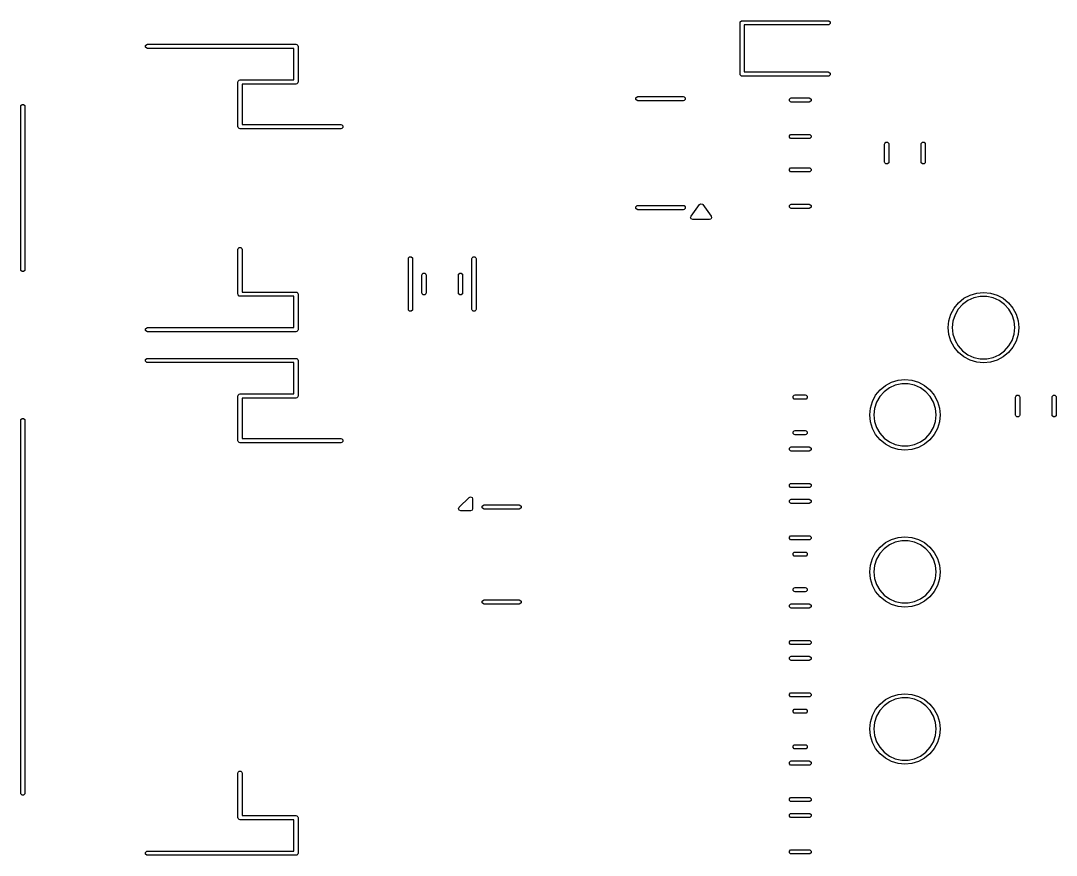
# Model space of a CAD drawing. Extents: x 108.7 to 192.7, y -117.4 to -79.1.
# Drawn here: x 108.68 to 138.33, y -117.37 to -93.45 of the extents above; entities that cross this region are included whole.
import ezdxf

# ---------------------------------------------------------------- set-up
doc = ezdxf.new("R2010")
doc.units = 0
doc.layers.add('BLACK', color=7, linetype='CONTINUOUS')

msp = doc.modelspace()

# ---------------------------------------------------------------- linework, layer by layer
at = {"layer": 'BLACK', "linetype": 'CONTINUOUS'}
for p, q in [((129.28, -93.515), (129.284567, -93.492039)), ((129.28, -94.985), (129.28, -93.515)), ((129.284567, -93.492039), (129.317039, -93.459567)), ((129.317039, -93.459567), (129.34, -93.455)), ((129.34, -93.455), (131.8, -93.455)), ((131.8, -93.575), (129.4, -93.575)), ((129.4, -93.575), (129.4, -94.925)), ((131.8, -93.455), (131.822961, -93.459567)), ((131.822961, -93.570433), (131.8, -93.575)), ((131.822961, -93.459567), (131.855433, -93.492039)), ((131.855433, -93.537961), (131.822961, -93.570433)), ((131.855433, -93.492039), (131.855433, -93.537961)), ((112.254567, -94.167039), (112.287039, -94.134567)), ((112.254567, -94.212961), (112.254567, -94.167039)), ((112.287039, -94.245433), (112.254567, -94.212961)), ((112.287039, -94.134567), (112.31, -94.13)), ((112.31, -94.25), (112.287039, -94.245433)), ((112.31, -94.13), (116.56, -94.13)), ((116.5, -94.25), (112.31, -94.25)), ((116.5, -95.15), (116.5, -94.25)), ((116.56, -94.13), (116.582961, -94.134567)), ((116.582961, -94.134567), (116.615433, -94.167039)), ((116.615433, -94.167039), (116.62, -94.19)), ((116.62, -94.19), (116.62, -95.21)), ((114.904567, -95.187039), (114.937039, -95.154567)), ((114.937039, -95.154567), (114.96, -95.15)), ((114.96, -95.15), (116.5, -95.15)), ((129.284567, -95.007961), (129.28, -94.985)), ((129.317039, -95.040433), (129.284567, -95.007961)), ((129.34, -95.045), (129.317039, -95.040433)), ((131.8, -95.045), (129.34, -95.045)), ((129.4, -94.925), (131.8, -94.925)), ((131.8, -94.925), (131.822961, -94.929567)), ((131.822961, -95.040433), (131.8, -95.045)), ((131.822961, -94.929567), (131.855433, -94.962039)), ((131.855433, -95.007961), (131.822961, -95.040433)), ((131.855433, -94.962039), (131.855433, -95.007961)), ((114.9, -95.21), (114.904567, -95.187039)), ((114.9, -96.49), (114.9, -95.21)), ((116.56, -95.27), (115.02, -95.27)), ((115.02, -95.27), (115.02, -96.43)), ((116.582961, -95.265433), (116.56, -95.27)), ((116.615433, -95.232961), (116.582961, -95.265433)), ((116.62, -95.21), (116.615433, -95.232961)), ((126.294567, -95.667039), (126.327039, -95.634567)), ((126.294567, -95.712961), (126.294567, -95.667039)), ((126.327039, -95.745433), (126.294567, -95.712961)), ((126.327039, -95.634567), (126.35, -95.63)), ((126.35, -95.75), (126.327039, -95.745433)), ((126.35, -95.63), (127, -95.63)), ((127, -95.75), (126.35, -95.75)), ((127, -95.63), (127.65, -95.63)), ((127.65, -95.75), (127, -95.75)), ((127.65, -95.63), (127.672961, -95.634567)), ((127.672961, -95.745433), (127.65, -95.75)), ((127.672961, -95.634567), (127.705433, -95.667039)), ((127.705433, -95.712961), (127.672961, -95.745433)), ((127.705433, -95.667039), (127.705433, -95.712961)), ((130.689843, -95.704539), (130.722315, -95.672067)), ((130.689843, -95.750461), (130.689843, -95.704539)), ((130.722315, -95.782933), (130.689843, -95.750461)), ((130.722315, -95.672067), (130.745276, -95.6675)), ((130.745276, -95.6675), (131.254724, -95.6675)), ((131.254724, -95.6675), (131.277685, -95.672067)), ((131.277685, -95.672067), (131.310157, -95.704539)), ((131.310157, -95.750461), (131.277685, -95.782933)), ((131.310157, -95.704539), (131.310157, -95.750461)), ((108.68, -95.91), (108.684567, -95.887039)), ((108.68, -100.59), (108.68, -95.91)), ((108.684567, -95.887039), (108.717039, -95.854567)), ((108.717039, -95.854567), (108.762961, -95.854567)), ((108.762961, -95.854567), (108.795433, -95.887039)), ((108.795433, -95.887039), (108.8, -95.91)), ((108.8, -95.91), (108.8, -100.59)), ((130.745276, -95.7875), (130.722315, -95.782933)), ((131.254724, -95.7875), (130.745276, -95.7875)), ((131.277685, -95.782933), (131.254724, -95.7875)), ((114.904567, -96.512961), (114.9, -96.49)), ((114.937039, -96.545433), (114.904567, -96.512961)), ((114.96, -96.55), (114.937039, -96.545433)), ((117.85, -96.55), (114.96, -96.55)), ((115.02, -96.43), (117.85, -96.43)), ((117.85, -96.43), (117.872961, -96.434567)), ((117.872961, -96.545433), (117.85, -96.55)), ((117.872961, -96.434567), (117.905433, -96.467039)), ((117.905433, -96.512961), (117.872961, -96.545433)), ((117.905433, -96.467039), (117.905433, -96.512961)), ((130.689843, -96.749539), (130.722315, -96.717067)), ((130.689843, -96.795461), (130.689843, -96.749539)), ((130.722315, -96.827933), (130.689843, -96.795461)), ((130.722315, -96.717067), (130.745276, -96.7125)), ((130.745276, -96.8325), (130.722315, -96.827933)), ((130.745276, -96.7125), (131.254724, -96.7125)), ((131.254724, -96.8325), (130.745276, -96.8325)), ((131.254724, -96.7125), (131.277685, -96.717067)), ((131.277685, -96.827933), (131.254724, -96.8325)), ((131.277685, -96.717067), (131.310157, -96.749539)), ((131.310157, -96.795461), (131.277685, -96.827933)), ((131.310157, -96.749539), (131.310157, -96.795461)), ((133.422067, -96.972315), (133.454539, -96.939843)), ((133.454539, -96.939843), (133.500461, -96.939843)), ((133.500461, -96.939843), (133.532933, -96.972315)), ((134.467067, -96.972315), (134.499539, -96.939843)), ((134.499539, -96.939843), (134.545461, -96.939843)), ((134.545461, -96.939843), (134.577933, -96.972315)), ((133.4175, -96.995276), (133.422067, -96.972315)), ((133.4175, -97.504724), (133.4175, -96.995276)), ((133.532933, -96.972315), (133.5375, -96.995276)), ((133.5375, -96.995276), (133.5375, -97.504724)), ((134.4625, -96.995276), (134.467067, -96.972315)), ((134.4625, -97.504724), (134.4625, -96.995276)), ((134.577933, -96.972315), (134.5825, -96.995276)), ((134.5825, -96.995276), (134.5825, -97.504724)), ((133.422067, -97.527685), (133.4175, -97.504724)), ((133.454539, -97.560157), (133.422067, -97.527685)), ((133.532933, -97.527685), (133.500461, -97.560157)), ((133.5375, -97.504724), (133.532933, -97.527685)), ((134.467067, -97.527685), (134.4625, -97.504724)), ((134.499539, -97.560157), (134.467067, -97.527685)), ((134.577933, -97.527685), (134.545461, -97.560157)), ((134.5825, -97.504724), (134.577933, -97.527685)), ((130.689843, -97.704539), (130.722315, -97.672067)), ((130.689843, -97.750461), (130.689843, -97.704539)), ((130.722315, -97.782933), (130.689843, -97.750461)), ((130.722315, -97.672067), (130.745276, -97.6675)), ((130.745276, -97.7875), (130.722315, -97.782933)), ((130.745276, -97.6675), (131.254724, -97.6675)), ((131.254724, -97.7875), (130.745276, -97.7875)), ((131.254724, -97.6675), (131.277685, -97.672067)), ((131.277685, -97.782933), (131.254724, -97.7875)), ((131.277685, -97.672067), (131.310157, -97.704539)), ((131.310157, -97.750461), (131.277685, -97.782933)), ((131.310157, -97.704539), (131.310157, -97.750461)), ((133.500461, -97.560157), (133.454539, -97.560157)), ((134.545461, -97.560157), (134.499539, -97.560157)), ((127.873976, -99.05471), (128.113976, -98.72471)), ((128.113976, -98.72471), (128.153142, -98.700734)), ((128.153142, -98.700734), (128.19779, -98.711476)), ((128.19779, -98.711476), (128.211024, -98.72471)), ((128.211024, -98.72471), (128.451024, -99.05471)), ((130.689843, -98.749539), (130.722315, -98.717067)), ((130.722315, -98.717067), (130.745276, -98.7125)), ((130.745276, -98.7125), (131.254724, -98.7125)), ((131.254724, -98.7125), (131.277685, -98.717067)), ((131.277685, -98.717067), (131.310157, -98.749539)), ((126.294567, -98.787039), (126.327039, -98.754567)), ((126.294567, -98.832961), (126.294567, -98.787039)), ((126.327039, -98.865433), (126.294567, -98.832961)), ((126.327039, -98.754567), (126.35, -98.75)), ((126.35, -98.87), (126.327039, -98.865433)), ((126.35, -98.75), (127, -98.75)), ((127, -98.87), (126.35, -98.87)), ((127, -98.75), (127.65, -98.75)), ((127.65, -98.87), (127, -98.87)), ((127.65, -98.75), (127.672961, -98.754567)), ((127.672961, -98.865433), (127.65, -98.87)), ((127.672961, -98.754567), (127.705433, -98.787039)), ((127.705433, -98.832961), (127.672961, -98.865433)), ((127.705433, -98.787039), (127.705433, -98.832961)), ((130.689843, -98.795461), (130.689843, -98.749539)), ((130.722315, -98.827933), (130.689843, -98.795461)), ((130.745276, -98.8325), (130.722315, -98.827933)), ((131.254724, -98.8325), (130.745276, -98.8325)), ((131.277685, -98.827933), (131.254724, -98.8325)), ((131.310157, -98.795461), (131.277685, -98.827933)), ((131.310157, -98.749539), (131.310157, -98.795461)), ((127.8625, -99.09), (127.873976, -99.05471)), ((127.880074, -99.132426), (127.8625, -99.09)), ((127.9225, -99.15), (127.880074, -99.132426)), ((128.4025, -99.15), (127.9225, -99.15)), ((128.43779, -99.138524), (128.4025, -99.15)), ((128.461766, -99.099358), (128.43779, -99.138524)), ((128.451024, -99.05471), (128.461766, -99.099358)), ((114.9, -100.01), (114.904567, -99.987039)), ((114.9, -101.29), (114.9, -100.01)), ((114.904567, -99.987039), (114.937039, -99.954567)), ((114.937039, -99.954567), (114.982961, -99.954567)), ((114.982961, -99.954567), (115.015433, -99.987039)), ((115.015433, -99.987039), (115.02, -100.01)), ((115.02, -100.01), (115.02, -101.23)), ((119.784567, -100.249975), (119.817039, -100.217503)), ((119.817039, -100.217503), (119.862961, -100.217503)), ((119.862961, -100.217503), (119.895433, -100.249975)), ((121.604567, -100.249975), (121.637039, -100.217503)), ((121.637039, -100.217503), (121.682961, -100.217503)), ((121.682961, -100.217503), (121.715433, -100.249975)), ((119.78, -100.272936), (119.784567, -100.249975)), ((119.78, -101.727064), (119.78, -100.272936)), ((119.895433, -100.249975), (119.9, -100.272936)), ((119.9, -100.272936), (119.9, -101.727064)), ((121.6, -100.272936), (121.604567, -100.249975)), ((121.6, -101.727064), (121.6, -100.272936)), ((121.715433, -100.249975), (121.72, -100.272936)), ((121.72, -100.272936), (121.72, -101.727064)), ((108.684567, -100.612961), (108.68, -100.59)), ((108.717039, -100.645433), (108.684567, -100.612961)), ((108.762961, -100.645433), (108.717039, -100.645433)), ((108.795433, -100.612961), (108.762961, -100.645433)), ((108.8, -100.59), (108.795433, -100.612961)), ((120.1675, -100.745276), (120.172067, -100.722315)), ((120.1675, -101.254724), (120.1675, -100.745276)), ((120.172067, -100.722315), (120.204539, -100.689843)), ((120.204539, -100.689843), (120.250461, -100.689843)), ((120.250461, -100.689843), (120.282933, -100.722315)), ((120.282933, -100.722315), (120.2875, -100.745276)), ((120.2875, -100.745276), (120.2875, -101.254724)), ((121.2125, -100.745276), (121.217067, -100.722315)), ((121.2125, -101.254724), (121.2125, -100.745276)), ((121.217067, -100.722315), (121.249539, -100.689843)), ((121.249539, -100.689843), (121.295461, -100.689843)), ((121.295461, -100.689843), (121.327933, -100.722315)), ((121.327933, -100.722315), (121.3325, -100.745276)), ((121.3325, -100.745276), (121.3325, -101.254724)), ((114.904567, -101.312961), (114.9, -101.29)), ((114.937039, -101.345433), (114.904567, -101.312961)), ((114.96, -101.35), (114.937039, -101.345433)), ((116.5, -101.35), (114.96, -101.35)), ((115.02, -101.23), (116.56, -101.23)), ((116.5, -102.25), (116.5, -101.35)), ((116.56, -101.23), (116.582961, -101.234567)), ((116.582961, -101.234567), (116.615433, -101.267039)), ((116.615433, -101.267039), (116.62, -101.29)), ((116.62, -101.29), (116.62, -102.31)), ((120.172067, -101.277685), (120.1675, -101.254724)), ((120.204539, -101.310157), (120.172067, -101.277685)), ((120.250461, -101.310157), (120.204539, -101.310157)), ((120.282933, -101.277685), (120.250461, -101.310157)), ((120.2875, -101.254724), (120.282933, -101.277685)), ((121.217067, -101.277685), (121.2125, -101.254724)), ((121.249539, -101.310157), (121.217067, -101.277685)), ((121.295461, -101.310157), (121.249539, -101.310157)), ((121.327933, -101.277685), (121.295461, -101.310157)), ((121.3325, -101.254724), (121.327933, -101.277685)), ((135.535822, -101.535822), (135.688874, -101.410216)), ((135.688874, -101.410216), (135.86349, -101.316882)), ((135.97346, -101.398898), (135.802549, -101.474992)), ((135.86349, -101.316882), (136.052959, -101.259407)), ((136.156457, -101.36), (135.97346, -101.398898)), ((136.052959, -101.259407), (136.25, -101.24)), ((136.343543, -101.36), (136.156457, -101.36)), ((136.25, -101.24), (136.447041, -101.259407)), ((136.52654, -101.398898), (136.343543, -101.36)), ((136.447041, -101.259407), (136.63651, -101.316882)), ((136.697451, -101.474992), (136.52654, -101.398898)), ((136.63651, -101.316882), (136.811126, -101.410216)), ((136.811126, -101.410216), (136.964178, -101.535822)), ((135.316882, -101.86349), (135.410216, -101.688874)), ((135.410216, -101.688874), (135.535822, -101.535822)), ((135.651194, -101.584958), (135.526009, -101.72399)), ((135.802549, -101.474992), (135.651194, -101.584958)), ((136.848806, -101.584958), (136.697451, -101.474992)), ((136.973991, -101.72399), (136.848806, -101.584958)), ((136.964178, -101.535822), (137.089784, -101.688874)), ((137.089784, -101.688874), (137.183118, -101.86349)), ((119.784567, -101.750025), (119.78, -101.727064)), ((119.817039, -101.782497), (119.784567, -101.750025)), ((119.862961, -101.782497), (119.817039, -101.782497)), ((119.895433, -101.750025), (119.862961, -101.782497)), ((119.9, -101.727064), (119.895433, -101.750025)), ((121.604567, -101.750025), (121.6, -101.727064)), ((121.637039, -101.782497), (121.604567, -101.750025)), ((121.682961, -101.782497), (121.637039, -101.782497)), ((121.715433, -101.750025), (121.682961, -101.782497)), ((121.72, -101.727064), (121.715433, -101.750025)), ((135.259407, -102.052959), (135.316882, -101.86349)), ((135.432466, -101.886011), (135.374654, -102.063939)), ((135.526009, -101.72399), (135.432466, -101.886011)), ((137.067534, -101.886011), (136.973991, -101.72399)), ((137.125346, -102.063939), (137.067534, -101.886011)), ((137.183118, -101.86349), (137.240593, -102.052959)), ((112.254567, -102.287039), (112.287039, -102.254567)), ((112.254567, -102.332961), (112.254567, -102.287039)), ((112.287039, -102.254567), (112.31, -102.25)), ((112.31, -102.25), (116.5, -102.25)), ((135.24, -102.25), (135.259407, -102.052959)), ((135.259407, -102.447041), (135.24, -102.25)), ((135.374654, -102.063939), (135.355098, -102.25)), ((135.355098, -102.25), (135.374654, -102.436061)), ((137.144902, -102.25), (137.125346, -102.063939)), ((137.125346, -102.436061), (137.144902, -102.25)), ((137.240593, -102.052959), (137.26, -102.25)), ((137.26, -102.25), (137.240593, -102.447041)), ((112.287039, -102.365433), (112.254567, -102.332961)), ((112.31, -102.37), (112.287039, -102.365433)), ((116.56, -102.37), (112.31, -102.37)), ((116.582961, -102.365433), (116.56, -102.37)), ((116.615433, -102.332961), (116.582961, -102.365433)), ((116.62, -102.31), (116.615433, -102.332961)), ((135.316882, -102.63651), (135.259407, -102.447041)), ((135.374654, -102.436061), (135.432466, -102.613989)), ((137.067534, -102.613989), (137.125346, -102.436061)), ((137.240593, -102.447041), (137.183118, -102.63651)), ((135.410216, -102.811126), (135.316882, -102.63651)), ((135.535822, -102.964178), (135.410216, -102.811126)), ((135.432466, -102.613989), (135.526009, -102.77601)), ((135.526009, -102.77601), (135.651194, -102.915042)), ((136.848806, -102.915042), (136.973991, -102.77601)), ((137.089784, -102.811126), (136.964178, -102.964178)), ((136.973991, -102.77601), (137.067534, -102.613989)), ((137.183118, -102.63651), (137.089784, -102.811126)), ((112.254567, -103.167039), (112.287039, -103.134567)), ((112.254567, -103.212961), (112.254567, -103.167039)), ((112.287039, -103.134567), (112.31, -103.13)), ((112.31, -103.13), (116.56, -103.13)), ((116.56, -103.13), (116.582961, -103.134567)), ((116.582961, -103.134567), (116.615433, -103.167039)), ((116.615433, -103.167039), (116.62, -103.19)), ((116.62, -103.19), (116.62, -104.21)), ((135.688874, -103.089784), (135.535822, -102.964178)), ((135.651194, -102.915042), (135.802549, -103.025008)), ((135.86349, -103.183118), (135.688874, -103.089784)), ((135.802549, -103.025008), (135.97346, -103.101102)), ((136.052959, -103.240593), (135.86349, -103.183118)), ((135.97346, -103.101102), (136.156457, -103.14)), ((136.156457, -103.14), (136.343543, -103.14)), ((136.343543, -103.14), (136.52654, -103.101102)), ((136.63651, -103.183118), (136.447041, -103.240593)), ((136.52654, -103.101102), (136.697451, -103.025008)), ((136.811126, -103.089784), (136.63651, -103.183118)), ((136.697451, -103.025008), (136.848806, -102.915042)), ((136.964178, -102.964178), (136.811126, -103.089784)), ((112.287039, -103.245433), (112.254567, -103.212961)), ((112.31, -103.25), (112.287039, -103.245433)), ((116.5, -103.25), (112.31, -103.25)), ((116.5, -104.15), (116.5, -103.25)), ((136.25, -103.26), (136.052959, -103.240593)), ((136.447041, -103.240593), (136.25, -103.26)), ((133.61349, -103.816882), (133.802959, -103.759407)), ((133.802959, -103.759407), (134, -103.74)), ((134, -103.74), (134.197041, -103.759407)), ((134.197041, -103.759407), (134.38651, -103.816882)), ((133.160216, -104.188874), (133.285822, -104.035822)), ((133.285822, -104.035822), (133.438874, -103.910216)), ((133.552549, -103.974992), (133.401194, -104.084958)), ((133.438874, -103.910216), (133.61349, -103.816882)), ((133.72346, -103.898898), (133.552549, -103.974992)), ((133.906457, -103.86), (133.72346, -103.898898)), ((134.093543, -103.86), (133.906457, -103.86)), ((134.27654, -103.898898), (134.093543, -103.86)), ((134.447451, -103.974992), (134.27654, -103.898898)), ((134.38651, -103.816882), (134.561126, -103.910216)), ((134.598806, -104.084958), (134.447451, -103.974992)), ((134.561126, -103.910216), (134.714178, -104.035822)), ((134.714178, -104.035822), (134.839784, -104.188874)), ((114.9, -104.21), (114.904567, -104.187039)), ((114.9, -105.49), (114.9, -104.21)), ((114.904567, -104.187039), (114.937039, -104.154567)), ((114.937039, -104.154567), (114.96, -104.15)), ((114.96, -104.15), (116.5, -104.15)), ((116.56, -104.27), (115.02, -104.27)), ((115.02, -104.27), (115.02, -105.43)), ((116.582961, -104.265433), (116.56, -104.27)), ((116.615433, -104.232961), (116.582961, -104.265433)), ((116.62, -104.21), (116.615433, -104.232961)), ((130.7983, -104.217039), (130.830772, -104.184567)), ((130.7983, -104.262961), (130.7983, -104.217039)), ((130.830772, -104.295433), (130.7983, -104.262961)), ((130.830772, -104.184567), (130.853733, -104.18)), ((130.853733, -104.3), (130.830772, -104.295433)), ((130.853733, -104.18), (131.146267, -104.18)), ((131.146267, -104.3), (130.853733, -104.3)), ((131.146267, -104.18), (131.169228, -104.184567)), ((131.169228, -104.295433), (131.146267, -104.3)), ((131.169228, -104.184567), (131.2017, -104.217039)), ((131.2017, -104.262961), (131.169228, -104.295433)), ((131.2017, -104.217039), (131.2017, -104.262961)), ((133.009407, -104.552959), (133.066882, -104.36349)), ((133.066882, -104.36349), (133.160216, -104.188874)), ((133.276009, -104.22399), (133.182466, -104.386011)), ((133.401194, -104.084958), (133.276009, -104.22399)), ((134.723991, -104.22399), (134.598806, -104.084958)), ((134.817534, -104.386011), (134.723991, -104.22399)), ((134.839784, -104.188874), (134.933118, -104.36349)), ((134.933118, -104.36349), (134.990593, -104.552959)), ((137.1675, -104.245276), (137.172067, -104.222315)), ((137.1675, -104.754724), (137.1675, -104.245276)), ((137.172067, -104.222315), (137.204539, -104.189843)), ((137.204539, -104.189843), (137.250461, -104.189843)), ((137.250461, -104.189843), (137.282933, -104.222315)), ((137.282933, -104.222315), (137.2875, -104.245276)), ((137.2875, -104.245276), (137.2875, -104.754724)), ((138.2125, -104.245276), (138.217067, -104.222315)), ((138.2125, -104.754724), (138.2125, -104.245276)), ((138.217067, -104.222315), (138.249539, -104.189843)), ((138.249539, -104.189843), (138.295461, -104.189843)), ((138.295461, -104.189843), (138.327933, -104.222315)), ((138.327933, -104.222315), (138.3325, -104.245276)), ((138.3325, -104.245276), (138.3325, -104.754724)), ((132.99, -104.75), (133.009407, -104.552959)), ((133.124654, -104.563939), (133.105098, -104.75)), ((133.182466, -104.386011), (133.124654, -104.563939)), ((134.875346, -104.563939), (134.817534, -104.386011)), ((134.894902, -104.75), (134.875346, -104.563939)), ((134.990593, -104.552959), (135.01, -104.75)), ((108.68, -104.91), (108.684567, -104.887039)), ((108.68, -115.59), (108.68, -104.91)), ((108.684567, -104.887039), (108.717039, -104.854567)), ((108.717039, -104.854567), (108.762961, -104.854567)), ((108.762961, -104.854567), (108.795433, -104.887039)), ((108.795433, -104.887039), (108.8, -104.91)), ((108.8, -104.91), (108.8, -115.59)), ((133.009407, -104.947041), (132.99, -104.75)), ((133.066882, -105.13651), (133.009407, -104.947041)), ((133.105098, -104.75), (133.124654, -104.936061)), ((133.124654, -104.936061), (133.182466, -105.113989)), ((134.817534, -105.113989), (134.875346, -104.936061)), ((134.875346, -104.936061), (134.894902, -104.75)), ((134.990593, -104.947041), (134.933118, -105.13651)), ((135.01, -104.75), (134.990593, -104.947041)), ((137.172067, -104.777685), (137.1675, -104.754724)), ((137.204539, -104.810157), (137.172067, -104.777685)), ((137.250461, -104.810157), (137.204539, -104.810157)), ((137.282933, -104.777685), (137.250461, -104.810157)), ((137.2875, -104.754724), (137.282933, -104.777685)), ((138.217067, -104.777685), (138.2125, -104.754724)), ((138.249539, -104.810157), (138.217067, -104.777685)), ((138.295461, -104.810157), (138.249539, -104.810157)), ((138.327933, -104.777685), (138.295461, -104.810157)), ((138.3325, -104.754724), (138.327933, -104.777685)), ((130.7983, -105.237039), (130.830772, -105.204567)), ((130.7983, -105.282961), (130.7983, -105.237039)), ((130.830772, -105.204567), (130.853733, -105.2)), ((130.853733, -105.2), (131.146267, -105.2)), ((131.146267, -105.2), (131.169228, -105.204567)), ((131.169228, -105.204567), (131.2017, -105.237039)), ((131.2017, -105.237039), (131.2017, -105.282961)), ((133.160216, -105.311126), (133.066882, -105.13651)), ((133.182466, -105.113989), (133.276009, -105.27601)), ((134.723991, -105.27601), (134.817534, -105.113989)), ((134.933118, -105.13651), (134.839784, -105.311126)), ((114.904567, -105.512961), (114.9, -105.49)), ((114.937039, -105.545433), (114.904567, -105.512961)), ((114.96, -105.55), (114.937039, -105.545433)), ((117.85, -105.55), (114.96, -105.55)), ((115.02, -105.43), (117.85, -105.43)), ((117.85, -105.43), (117.872961, -105.434567)), ((117.872961, -105.545433), (117.85, -105.55)), ((117.872961, -105.434567), (117.905433, -105.467039)), ((117.905433, -105.512961), (117.872961, -105.545433)), ((117.905433, -105.467039), (117.905433, -105.512961)), ((130.830772, -105.315433), (130.7983, -105.282961)), ((130.853733, -105.32), (130.830772, -105.315433)), ((131.146267, -105.32), (130.853733, -105.32)), ((131.169228, -105.315433), (131.146267, -105.32)), ((131.2017, -105.282961), (131.169228, -105.315433)), ((133.285822, -105.464178), (133.160216, -105.311126)), ((133.276009, -105.27601), (133.401194, -105.415042)), ((133.438874, -105.589784), (133.285822, -105.464178)), ((133.401194, -105.415042), (133.552549, -105.525008)), ((133.552549, -105.525008), (133.72346, -105.601102)), ((134.27654, -105.601102), (134.447451, -105.525008)), ((134.447451, -105.525008), (134.598806, -105.415042)), ((134.714178, -105.464178), (134.561126, -105.589784)), ((134.598806, -105.415042), (134.723991, -105.27601)), ((134.839784, -105.311126), (134.714178, -105.464178)), ((130.689843, -105.704539), (130.722315, -105.672067)), ((130.689843, -105.750461), (130.689843, -105.704539)), ((130.722315, -105.782933), (130.689843, -105.750461)), ((130.722315, -105.672067), (130.745276, -105.6675)), ((130.745276, -105.7875), (130.722315, -105.782933)), ((130.745276, -105.6675), (131.254724, -105.6675)), ((131.254724, -105.7875), (130.745276, -105.7875)), ((131.254724, -105.6675), (131.277685, -105.672067)), ((131.277685, -105.782933), (131.254724, -105.7875)), ((131.277685, -105.672067), (131.310157, -105.704539)), ((131.310157, -105.750461), (131.277685, -105.782933)), ((131.310157, -105.704539), (131.310157, -105.750461)), ((133.61349, -105.683118), (133.438874, -105.589784)), ((133.802959, -105.740593), (133.61349, -105.683118)), ((133.72346, -105.601102), (133.906457, -105.64)), ((134, -105.76), (133.802959, -105.740593)), ((133.906457, -105.64), (134.093543, -105.64)), ((134.197041, -105.740593), (134, -105.76)), ((134.093543, -105.64), (134.27654, -105.601102)), ((134.38651, -105.683118), (134.197041, -105.740593)), ((134.561126, -105.589784), (134.38651, -105.683118)), ((130.689843, -106.749539), (130.722315, -106.717067)), ((130.722315, -106.717067), (130.745276, -106.7125)), ((130.745276, -106.7125), (131.254724, -106.7125)), ((131.254724, -106.7125), (131.277685, -106.717067)), ((131.277685, -106.717067), (131.310157, -106.749539)), ((130.689843, -106.795461), (130.689843, -106.749539)), ((130.722315, -106.827933), (130.689843, -106.795461)), ((130.745276, -106.8325), (130.722315, -106.827933)), ((131.254724, -106.8325), (130.745276, -106.8325)), ((131.277685, -106.827933), (131.254724, -106.8325)), ((131.310157, -106.795461), (131.277685, -106.827933)), ((131.310157, -106.749539), (131.310157, -106.795461)), ((121.237574, -107.397574), (121.517574, -107.117574)), ((121.517574, -107.117574), (121.56, -107.1)), ((121.56, -107.1), (121.602426, -107.117574)), ((121.602426, -107.117574), (121.62, -107.16)), ((121.62, -107.16), (121.62, -107.44)), ((121.894567, -107.367039), (121.927039, -107.334567)), ((121.927039, -107.334567), (121.95, -107.33)), ((121.95, -107.33), (122.95, -107.33)), ((122.95, -107.33), (122.972961, -107.334567)), ((122.972961, -107.334567), (123.005433, -107.367039)), ((130.689843, -107.204539), (130.722315, -107.172067)), ((130.689843, -107.250461), (130.689843, -107.204539)), ((130.722315, -107.282933), (130.689843, -107.250461)), ((130.722315, -107.172067), (130.745276, -107.1675)), ((130.745276, -107.2875), (130.722315, -107.282933)), ((130.745276, -107.1675), (131.254724, -107.1675)), ((131.254724, -107.2875), (130.745276, -107.2875)), ((131.254724, -107.1675), (131.277685, -107.172067)), ((131.277685, -107.282933), (131.254724, -107.2875)), ((131.277685, -107.172067), (131.310157, -107.204539)), ((131.310157, -107.250461), (131.277685, -107.282933)), ((131.310157, -107.204539), (131.310157, -107.250461)), ((121.22, -107.44), (121.237574, -107.397574)), ((121.237574, -107.482426), (121.22, -107.44)), ((121.28, -107.5), (121.237574, -107.482426)), ((121.56, -107.5), (121.28, -107.5)), ((121.602426, -107.482426), (121.56, -107.5)), ((121.62, -107.44), (121.602426, -107.482426)), ((121.894567, -107.412961), (121.894567, -107.367039)), ((121.927039, -107.445433), (121.894567, -107.412961)), ((121.95, -107.45), (121.927039, -107.445433)), ((122.95, -107.45), (121.95, -107.45)), ((122.972961, -107.445433), (122.95, -107.45)), ((123.005433, -107.412961), (122.972961, -107.445433)), ((123.005433, -107.367039), (123.005433, -107.412961)), ((130.689843, -108.249539), (130.722315, -108.217067)), ((130.722315, -108.217067), (130.745276, -108.2125)), ((130.745276, -108.2125), (131.254724, -108.2125)), ((131.254724, -108.2125), (131.277685, -108.217067)), ((131.277685, -108.217067), (131.310157, -108.249539)), ((130.689843, -108.295461), (130.689843, -108.249539)), ((130.722315, -108.327933), (130.689843, -108.295461)), ((130.745276, -108.3325), (130.722315, -108.327933)), ((131.254724, -108.3325), (130.745276, -108.3325)), ((131.277685, -108.327933), (131.254724, -108.3325)), ((131.310157, -108.295461), (131.277685, -108.327933)), ((131.310157, -108.249539), (131.310157, -108.295461)), ((133.285822, -108.535822), (133.438874, -108.410216)), ((133.552549, -108.474992), (133.401194, -108.584958)), ((133.438874, -108.410216), (133.61349, -108.316882)), ((133.72346, -108.398898), (133.552549, -108.474992)), ((133.61349, -108.316882), (133.802959, -108.259407)), ((133.906457, -108.36), (133.72346, -108.398898)), ((133.802959, -108.259407), (134, -108.24)), ((134.093543, -108.36), (133.906457, -108.36)), ((134, -108.24), (134.197041, -108.259407)), ((134.27654, -108.398898), (134.093543, -108.36)), ((134.197041, -108.259407), (134.38651, -108.316882)), ((134.447451, -108.474992), (134.27654, -108.398898)), ((134.38651, -108.316882), (134.561126, -108.410216)), ((134.598806, -108.584958), (134.447451, -108.474992)), ((134.561126, -108.410216), (134.714178, -108.535822)), ((130.7983, -108.717039), (130.830772, -108.684567)), ((130.7983, -108.762961), (130.7983, -108.717039)), ((130.830772, -108.795433), (130.7983, -108.762961)), ((130.830772, -108.684567), (130.853733, -108.68)), ((130.853733, -108.8), (130.830772, -108.795433)), ((130.853733, -108.68), (131.146267, -108.68)), ((131.146267, -108.8), (130.853733, -108.8)), ((131.146267, -108.68), (131.169228, -108.684567)), ((131.169228, -108.795433), (131.146267, -108.8)), ((131.169228, -108.684567), (131.2017, -108.717039)), ((131.2017, -108.762961), (131.169228, -108.795433)), ((131.2017, -108.717039), (131.2017, -108.762961)), ((133.066882, -108.86349), (133.160216, -108.688874)), ((133.160216, -108.688874), (133.285822, -108.535822)), ((133.276009, -108.72399), (133.182466, -108.886011)), ((133.401194, -108.584958), (133.276009, -108.72399)), ((134.723991, -108.72399), (134.598806, -108.584958)), ((134.714178, -108.535822), (134.839784, -108.688874)), ((134.817534, -108.886011), (134.723991, -108.72399)), ((134.839784, -108.688874), (134.933118, -108.86349)), ((132.99, -109.25), (133.009407, -109.052959)), ((133.009407, -109.052959), (133.066882, -108.86349)), ((133.124654, -109.063939), (133.105098, -109.25)), ((133.182466, -108.886011), (133.124654, -109.063939)), ((134.875346, -109.063939), (134.817534, -108.886011)), ((134.894902, -109.25), (134.875346, -109.063939)), ((134.933118, -108.86349), (134.990593, -109.052959)), ((134.990593, -109.052959), (135.01, -109.25)), ((133.009407, -109.447041), (132.99, -109.25)), ((133.105098, -109.25), (133.124654, -109.436061)), ((134.875346, -109.436061), (134.894902, -109.25)), ((135.01, -109.25), (134.990593, -109.447041)), ((130.7983, -109.737039), (130.830772, -109.704567)), ((130.830772, -109.704567), (130.853733, -109.7)), ((130.853733, -109.7), (131.146267, -109.7)), ((131.146267, -109.7), (131.169228, -109.704567)), ((131.169228, -109.704567), (131.2017, -109.737039)), ((133.066882, -109.63651), (133.009407, -109.447041)), ((133.160216, -109.811126), (133.066882, -109.63651)), ((133.124654, -109.436061), (133.182466, -109.613989)), ((133.182466, -109.613989), (133.276009, -109.77601)), ((134.723991, -109.77601), (134.817534, -109.613989)), ((134.817534, -109.613989), (134.875346, -109.436061)), ((134.933118, -109.63651), (134.839784, -109.811126)), ((134.990593, -109.447041), (134.933118, -109.63651)), ((130.7983, -109.782961), (130.7983, -109.737039)), ((130.830772, -109.815433), (130.7983, -109.782961)), ((130.853733, -109.82), (130.830772, -109.815433)), ((131.146267, -109.82), (130.853733, -109.82)), ((131.169228, -109.815433), (131.146267, -109.82)), ((131.2017, -109.782961), (131.169228, -109.815433)), ((131.2017, -109.737039), (131.2017, -109.782961)), ((133.285822, -109.964178), (133.160216, -109.811126)), ((133.276009, -109.77601), (133.401194, -109.915042)), ((133.438874, -110.089784), (133.285822, -109.964178)), ((133.401194, -109.915042), (133.552549, -110.025008)), ((134.447451, -110.025008), (134.598806, -109.915042)), ((134.714178, -109.964178), (134.561126, -110.089784)), ((134.598806, -109.915042), (134.723991, -109.77601)), ((134.839784, -109.811126), (134.714178, -109.964178)), ((121.894567, -110.087039), (121.927039, -110.054567)), ((121.894567, -110.132961), (121.894567, -110.087039)), ((121.927039, -110.165433), (121.894567, -110.132961)), ((121.927039, -110.054567), (121.95, -110.05)), ((121.95, -110.17), (121.927039, -110.165433)), ((121.95, -110.05), (122.95, -110.05)), ((122.95, -110.17), (121.95, -110.17)), ((122.95, -110.05), (122.972961, -110.054567)), ((122.972961, -110.165433), (122.95, -110.17)), ((122.972961, -110.054567), (123.005433, -110.087039)), ((123.005433, -110.132961), (122.972961, -110.165433)), ((123.005433, -110.087039), (123.005433, -110.132961)), ((130.689843, -110.204539), (130.722315, -110.172067)), ((130.689843, -110.250461), (130.689843, -110.204539)), ((130.722315, -110.282933), (130.689843, -110.250461)), ((130.722315, -110.172067), (130.745276, -110.1675)), ((130.745276, -110.2875), (130.722315, -110.282933)), ((130.745276, -110.1675), (131.254724, -110.1675)), ((131.254724, -110.2875), (130.745276, -110.2875)), ((131.254724, -110.1675), (131.277685, -110.172067)), ((131.277685, -110.282933), (131.254724, -110.2875)), ((131.277685, -110.172067), (131.310157, -110.204539)), ((131.310157, -110.250461), (131.277685, -110.282933)), ((131.310157, -110.204539), (131.310157, -110.250461)), ((133.61349, -110.183118), (133.438874, -110.089784)), ((133.552549, -110.025008), (133.72346, -110.101102)), ((133.802959, -110.240593), (133.61349, -110.183118)), ((133.72346, -110.101102), (133.906457, -110.14)), ((134, -110.26), (133.802959, -110.240593)), ((133.906457, -110.14), (134.093543, -110.14)), ((134.197041, -110.240593), (134, -110.26)), ((134.093543, -110.14), (134.27654, -110.101102)), ((134.38651, -110.183118), (134.197041, -110.240593)), ((134.27654, -110.101102), (134.447451, -110.025008)), ((134.561126, -110.089784), (134.38651, -110.183118)), ((130.689843, -111.249539), (130.722315, -111.217067)), ((130.689843, -111.295461), (130.689843, -111.249539)), ((130.722315, -111.327933), (130.689843, -111.295461)), ((130.722315, -111.217067), (130.745276, -111.2125)), ((130.745276, -111.3325), (130.722315, -111.327933)), ((130.745276, -111.2125), (131.254724, -111.2125)), ((131.254724, -111.3325), (130.745276, -111.3325)), ((131.254724, -111.2125), (131.277685, -111.217067)), ((131.277685, -111.327933), (131.254724, -111.3325)), ((131.277685, -111.217067), (131.310157, -111.249539)), ((131.310157, -111.295461), (131.277685, -111.327933)), ((131.310157, -111.249539), (131.310157, -111.295461)), ((130.689843, -111.704539), (130.722315, -111.672067)), ((130.689843, -111.750461), (130.689843, -111.704539)), ((130.722315, -111.782933), (130.689843, -111.750461)), ((130.722315, -111.672067), (130.745276, -111.6675)), ((130.745276, -111.7875), (130.722315, -111.782933)), ((130.745276, -111.6675), (131.254724, -111.6675)), ((131.254724, -111.7875), (130.745276, -111.7875)), ((131.254724, -111.6675), (131.277685, -111.672067)), ((131.277685, -111.782933), (131.254724, -111.7875)), ((131.277685, -111.672067), (131.310157, -111.704539)), ((131.310157, -111.750461), (131.277685, -111.782933)), ((131.310157, -111.704539), (131.310157, -111.750461)), ((130.689843, -112.749539), (130.722315, -112.717067)), ((130.689843, -112.795461), (130.689843, -112.749539)), ((130.722315, -112.827933), (130.689843, -112.795461)), ((130.722315, -112.717067), (130.745276, -112.7125)), ((130.745276, -112.8325), (130.722315, -112.827933)), ((130.745276, -112.7125), (131.254724, -112.7125)), ((131.254724, -112.8325), (130.745276, -112.8325)), ((131.254724, -112.7125), (131.277685, -112.717067)), ((131.277685, -112.827933), (131.254724, -112.8325)), ((131.277685, -112.717067), (131.310157, -112.749539)), ((131.310157, -112.795461), (131.277685, -112.827933)), ((131.310157, -112.749539), (131.310157, -112.795461)), ((133.285822, -113.035822), (133.438874, -112.910216)), ((133.552549, -112.974992), (133.401194, -113.084958)), ((133.438874, -112.910216), (133.61349, -112.816882)), ((133.72346, -112.898898), (133.552549, -112.974992)), ((133.61349, -112.816882), (133.802959, -112.759407)), ((133.906457, -112.86), (133.72346, -112.898898)), ((133.802959, -112.759407), (134, -112.74)), ((134.093543, -112.86), (133.906457, -112.86)), ((134, -112.74), (134.197041, -112.759407)), ((134.27654, -112.898898), (134.093543, -112.86)), ((134.197041, -112.759407), (134.38651, -112.816882)), ((134.447451, -112.974992), (134.27654, -112.898898)), ((134.38651, -112.816882), (134.561126, -112.910216)), ((134.598806, -113.084958), (134.447451, -112.974992)), ((134.561126, -112.910216), (134.714178, -113.035822)), ((130.7983, -113.217039), (130.830772, -113.184567)), ((130.7983, -113.262961), (130.7983, -113.217039)), ((130.830772, -113.295433), (130.7983, -113.262961)), ((130.830772, -113.184567), (130.853733, -113.18)), ((130.853733, -113.18), (131.146267, -113.18)), ((131.146267, -113.18), (131.169228, -113.184567)), ((131.169228, -113.184567), (131.2017, -113.217039)), ((131.2017, -113.262961), (131.169228, -113.295433)), ((131.2017, -113.217039), (131.2017, -113.262961)), ((133.066882, -113.36349), (133.160216, -113.188874)), ((133.160216, -113.188874), (133.285822, -113.035822)), ((133.276009, -113.22399), (133.182466, -113.386011)), ((133.401194, -113.084958), (133.276009, -113.22399)), ((134.723991, -113.22399), (134.598806, -113.084958)), ((134.714178, -113.035822), (134.839784, -113.188874)), ((134.817534, -113.386011), (134.723991, -113.22399)), ((134.839784, -113.188874), (134.933118, -113.36349)), ((130.853733, -113.3), (130.830772, -113.295433)), ((131.146267, -113.3), (130.853733, -113.3)), ((131.169228, -113.295433), (131.146267, -113.3)), ((132.99, -113.75), (133.009407, -113.552959)), ((133.009407, -113.552959), (133.066882, -113.36349)), ((133.124654, -113.563939), (133.105098, -113.75)), ((133.182466, -113.386011), (133.124654, -113.563939)), ((134.875346, -113.563939), (134.817534, -113.386011)), ((134.894902, -113.75), (134.875346, -113.563939)), ((134.933118, -113.36349), (134.990593, -113.552959)), ((134.990593, -113.552959), (135.01, -113.75)), ((133.009407, -113.947041), (132.99, -113.75)), ((133.105098, -113.75), (133.124654, -113.936061)), ((134.875346, -113.936061), (134.894902, -113.75)), ((135.01, -113.75), (134.990593, -113.947041)), ((133.066882, -114.13651), (133.009407, -113.947041)), ((133.160216, -114.311126), (133.066882, -114.13651)), ((133.124654, -113.936061), (133.182466, -114.113989)), ((133.182466, -114.113989), (133.276009, -114.27601)), ((134.723991, -114.27601), (134.817534, -114.113989)), ((134.817534, -114.113989), (134.875346, -113.936061)), ((134.933118, -114.13651), (134.839784, -114.311126)), ((134.990593, -113.947041), (134.933118, -114.13651)), ((130.7983, -114.237039), (130.830772, -114.204567)), ((130.7983, -114.282961), (130.7983, -114.237039)), ((130.830772, -114.315433), (130.7983, -114.282961)), ((130.830772, -114.204567), (130.853733, -114.2)), ((130.853733, -114.32), (130.830772, -114.315433)), ((130.853733, -114.2), (131.146267, -114.2)), ((131.146267, -114.32), (130.853733, -114.32)), ((131.146267, -114.2), (131.169228, -114.204567)), ((131.169228, -114.315433), (131.146267, -114.32)), ((131.169228, -114.204567), (131.2017, -114.237039)), ((131.2017, -114.282961), (131.169228, -114.315433)), ((131.2017, -114.237039), (131.2017, -114.282961)), ((133.285822, -114.464178), (133.160216, -114.311126)), ((133.276009, -114.27601), (133.401194, -114.415042)), ((133.401194, -114.415042), (133.552549, -114.525008)), ((134.447451, -114.525008), (134.598806, -114.415042)), ((134.598806, -114.415042), (134.723991, -114.27601)), ((134.839784, -114.311126), (134.714178, -114.464178)), ((130.689843, -114.704539), (130.722315, -114.672067)), ((130.689843, -114.750461), (130.689843, -114.704539)), ((130.722315, -114.782933), (130.689843, -114.750461)), ((130.722315, -114.672067), (130.745276, -114.6675)), ((130.745276, -114.6675), (131.254724, -114.6675)), ((131.254724, -114.6675), (131.277685, -114.672067)), ((131.277685, -114.672067), (131.310157, -114.704539)), ((131.310157, -114.750461), (131.277685, -114.782933)), ((131.310157, -114.704539), (131.310157, -114.750461)), ((133.438874, -114.589784), (133.285822, -114.464178)), ((133.61349, -114.683118), (133.438874, -114.589784)), ((133.552549, -114.525008), (133.72346, -114.601102)), ((133.802959, -114.740593), (133.61349, -114.683118)), ((133.72346, -114.601102), (133.906457, -114.64)), ((134, -114.76), (133.802959, -114.740593)), ((133.906457, -114.64), (134.093543, -114.64)), ((134.197041, -114.740593), (134, -114.76)), ((134.093543, -114.64), (134.27654, -114.601102)), ((134.38651, -114.683118), (134.197041, -114.740593)), ((134.27654, -114.601102), (134.447451, -114.525008)), ((134.561126, -114.589784), (134.38651, -114.683118)), ((134.714178, -114.464178), (134.561126, -114.589784)), ((114.9, -115.01), (114.904567, -114.987039)), ((114.9, -116.29), (114.9, -115.01)), ((114.904567, -114.987039), (114.937039, -114.954567)), ((114.937039, -114.954567), (114.982961, -114.954567)), ((114.982961, -114.954567), (115.015433, -114.987039)), ((115.015433, -114.987039), (115.02, -115.01)), ((115.02, -115.01), (115.02, -116.23)), ((130.745276, -114.7875), (130.722315, -114.782933)), ((131.254724, -114.7875), (130.745276, -114.7875)), ((131.277685, -114.782933), (131.254724, -114.7875)), ((108.684567, -115.612961), (108.68, -115.59)), ((108.717039, -115.645433), (108.684567, -115.612961)), ((108.795433, -115.612961), (108.762961, -115.645433)), ((108.8, -115.59), (108.795433, -115.612961)), ((108.762961, -115.645433), (108.717039, -115.645433)), ((130.689843, -115.749539), (130.722315, -115.717067)), ((130.689843, -115.795461), (130.689843, -115.749539)), ((130.722315, -115.827933), (130.689843, -115.795461)), ((130.722315, -115.717067), (130.745276, -115.7125)), ((130.745276, -115.8325), (130.722315, -115.827933)), ((130.745276, -115.7125), (131.254724, -115.7125)), ((131.254724, -115.8325), (130.745276, -115.8325)), ((131.254724, -115.7125), (131.277685, -115.717067)), ((131.277685, -115.827933), (131.254724, -115.8325)), ((131.277685, -115.717067), (131.310157, -115.749539)), ((131.310157, -115.795461), (131.277685, -115.827933)), ((131.310157, -115.749539), (131.310157, -115.795461)), ((115.02, -116.23), (116.56, -116.23)), ((116.56, -116.23), (116.582961, -116.234567)), ((116.582961, -116.234567), (116.615433, -116.267039)), ((130.689843, -116.204539), (130.722315, -116.172067)), ((130.689843, -116.250461), (130.689843, -116.204539)), ((130.722315, -116.172067), (130.745276, -116.1675)), ((130.745276, -116.1675), (131.254724, -116.1675)), ((131.254724, -116.1675), (131.277685, -116.172067)), ((131.277685, -116.172067), (131.310157, -116.204539)), ((131.310157, -116.204539), (131.310157, -116.250461)), ((114.904567, -116.312961), (114.9, -116.29)), ((114.937039, -116.345433), (114.904567, -116.312961)), ((114.96, -116.35), (114.937039, -116.345433)), ((116.5, -116.35), (114.96, -116.35)), ((116.5, -117.25), (116.5, -116.35)), ((116.615433, -116.267039), (116.62, -116.29)), ((116.62, -116.29), (116.62, -117.31)), ((130.722315, -116.282933), (130.689843, -116.250461)), ((130.745276, -116.2875), (130.722315, -116.282933)), ((131.254724, -116.2875), (130.745276, -116.2875)), ((131.277685, -116.282933), (131.254724, -116.2875)), ((131.310157, -116.250461), (131.277685, -116.282933)), ((112.254567, -117.287039), (112.287039, -117.254567)), ((112.254567, -117.332961), (112.254567, -117.287039)), ((112.287039, -117.365433), (112.254567, -117.332961)), ((112.287039, -117.254567), (112.31, -117.25)), ((112.31, -117.37), (112.287039, -117.365433)), ((112.31, -117.25), (116.5, -117.25)), ((116.56, -117.37), (112.31, -117.37)), ((116.582961, -117.365433), (116.56, -117.37)), ((116.615433, -117.332961), (116.582961, -117.365433)), ((116.62, -117.31), (116.615433, -117.332961)), ((130.689843, -117.249539), (130.722315, -117.217067)), ((130.689843, -117.295461), (130.689843, -117.249539)), ((130.722315, -117.327933), (130.689843, -117.295461)), ((130.722315, -117.217067), (130.745276, -117.2125)), ((130.745276, -117.3325), (130.722315, -117.327933)), ((130.745276, -117.2125), (131.254724, -117.2125)), ((131.254724, -117.3325), (130.745276, -117.3325)), ((131.254724, -117.2125), (131.277685, -117.217067)), ((131.277685, -117.327933), (131.254724, -117.3325)), ((131.277685, -117.217067), (131.310157, -117.249539)), ((131.310157, -117.295461), (131.277685, -117.327933)), ((131.310157, -117.249539), (131.310157, -117.295461))]:
    msp.add_line(p, q, dxfattribs=at)

doc.saveas('drawing.dxf')
